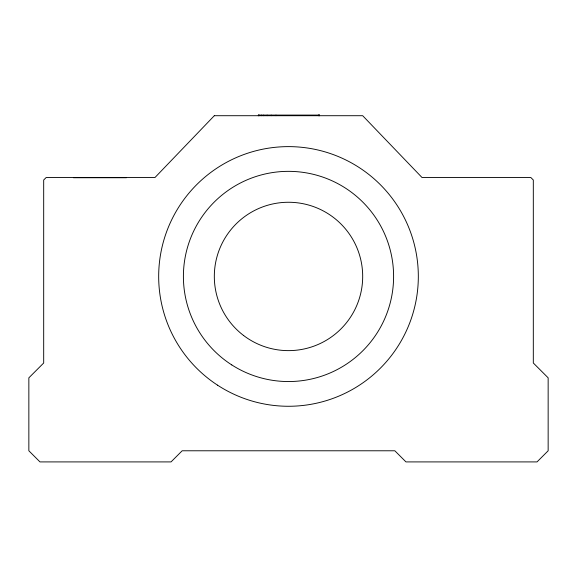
<?xml version="1.0" encoding="UTF-8"?>
<svg xmlns="http://www.w3.org/2000/svg" width="577" height="577" viewBox="0 0 577 577"><rect width="100%" height="100%" fill="white"/><g stroke="black" fill="none" stroke-linecap="round" stroke-linejoin="round"><path stroke-width="0.87" d="M73.409 177.73L126.478 177.73M319.571 115.71L319.571 115.09L258.337 115.09L258.337 115.71M319.413 115.09L319.413 115.71M319.297 115.09L319.297 115.71M318.482 115.09L318.482 115.71M318.345 115.09L318.345 115.71M275.986 115.09L275.986 115.71M271.168 115.09L271.168 115.71M267.122 115.09L267.122 115.71M263.747 115.09L263.747 115.71M261.374 115.09L261.374 115.71M259.686 115.09L259.686 115.71M258.676 115.09L258.684 115.71M258.496 115.09L258.496 115.71M214.312 115.71L154.968 177.528L46.16 177.528L43.686 180.002L43.686 362.998L28.85 377.834L28.85 450.781L39.979 461.91L171.037 461.91L182.166 450.781L394.834 450.781L405.963 461.91L537.021 461.91L548.15 450.781L548.15 377.834L533.314 362.998L533.314 180.002L530.84 177.528L422.032 177.528L362.688 115.71L214.312 115.71M217.529 385.155A129.825 129.825 0 0 0 418.13 283.552A129.825 129.825 0 0 0 229.841 160.63A129.825 129.825 0 0 0 217.529 385.155M231.759 364.909A105.093 105.093 0 0 0 393.485 281.352A105.093 105.093 0 0 0 240.263 183.075A105.093 105.093 0 0 0 231.759 364.909M243.645 335.533A74.188 74.188 0 0 0 362.104 285.745A74.188 74.188 0 0 0 259.751 208.059A74.188 74.188 0 0 0 243.645 335.533"/></g></svg>
